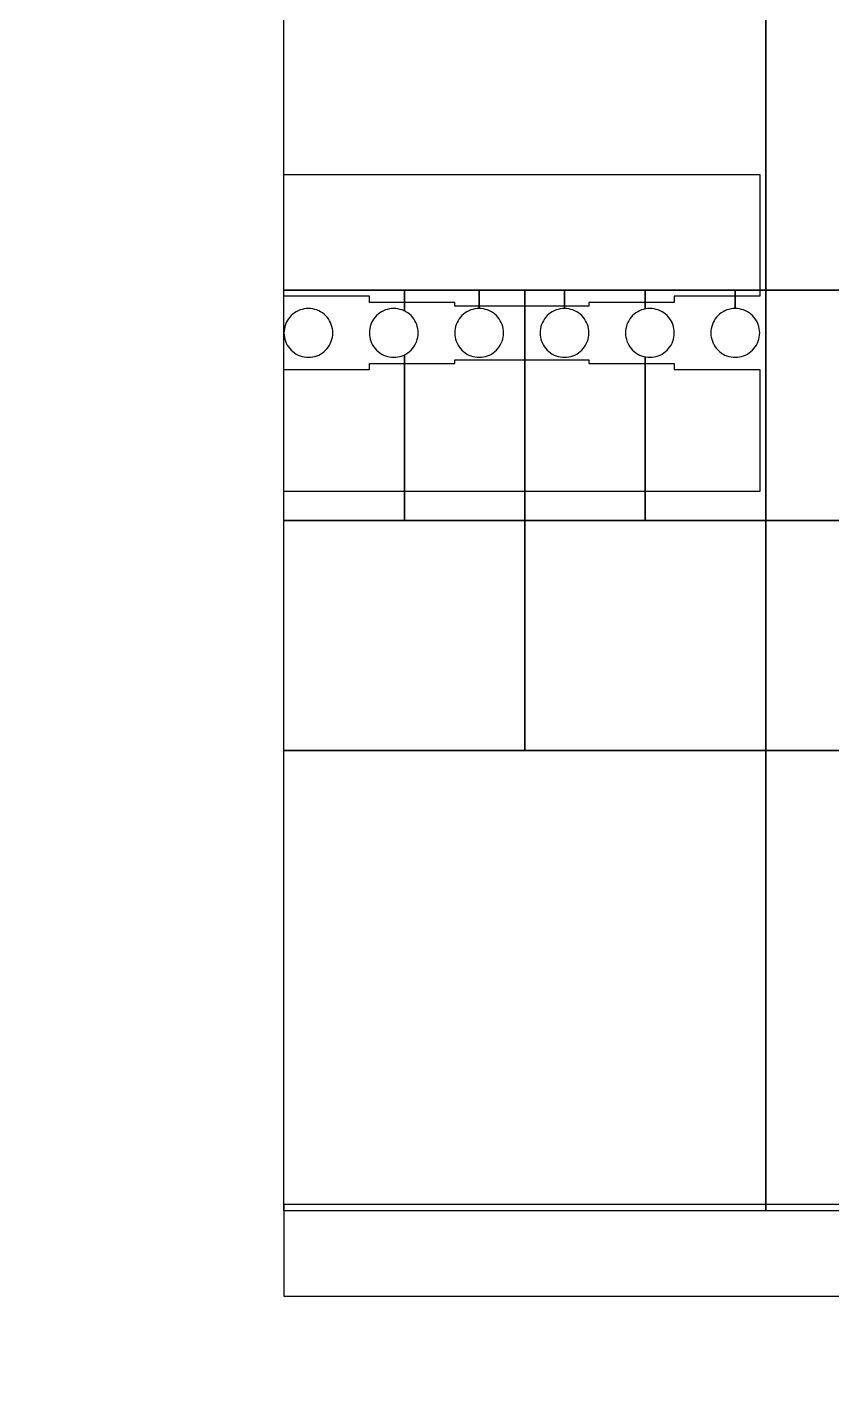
# Model space of a CAD drawing. Extents: x -52 to 52, y -50 to 50.
# Drawn here: x -41.76 to -41.101, y 3.307 to 4.426 of the extents above; entities that cross this region are included whole.
import ezdxf

# ---------------------------------------------------------------- set-up
doc = ezdxf.new("R2010")
doc.units = 0
for name, color, linetype in [('helperLayer', 6, 'CONTINUOUS'), ('largegap', 4, 'CONTINUOUS'), ('smallgap', 3, 'CONTINUOUS')]:
    doc.layers.add(name, color=color, linetype=linetype)

# ---------------------------------------------------------------- blocks, each defined once
blk = doc.blocks.new('Markers')
at = {"layer": 'largegap', "linetype": 'CONTINUOUS'}
for points in [[(-41.41, 4.187), (-41.41, 4.19), (-41.48, 4.19), (-41.48, 4.195), (-41.55, 4.195), (-41.55, 4.295), (-41.16, 4.295), (-41.16, 4.195), (-41.23, 4.195), (-41.23, 4.19), (-41.3, 4.19), (-41.3, 4.187), (-41.41, 4.187)], [(-41.41, 4.187), (-41.41, 4.19), (-41.48, 4.19), (-41.48, 4.195), (-41.55, 4.195), (-41.55, 4.295), (-41.16, 4.295), (-41.16, 4.195), (-41.23, 4.195), (-41.23, 4.19), (-41.3, 4.19), (-41.3, 4.187), (-41.41, 4.187)], [(-41.55, 4.035), (-41.55, 4.135), (-41.48, 4.135), (-41.48, 4.14), (-41.41, 4.14), (-41.41, 4.143), (-41.3, 4.143), (-41.3, 4.14), (-41.23, 4.14), (-41.23, 4.135), (-41.16, 4.135), (-41.16, 4.035), (-41.55, 4.035)], [(-41.55, 4.035), (-41.55, 4.135), (-41.48, 4.135), (-41.48, 4.14), (-41.41, 4.14), (-41.41, 4.143), (-41.3, 4.143), (-41.3, 4.14), (-41.23, 4.14), (-41.23, 4.135), (-41.16, 4.135), (-41.16, 4.035), (-41.55, 4.035)]]:
    blk.add_lwpolyline(points, close=True, dxfattribs=at)
at = {"layer": 'smallgap', "linetype": 'CONTINUOUS'}
for points in [[(-41.55, 4.955001), (-41.278, 4.955001), (-41.155, 4.955001), (-41.155, 4.68), (-41.276, 4.68), (-41.276, 4.879), (-41.278, 4.879), (-41.278, 4.68), (-41.477, 4.68), (-41.477, 4.678), (-41.278, 4.678), (-41.278, 4.479), (-41.276, 4.479), (-41.276, 4.678), (-41.155, 4.678), (-41.155, 4.200001), (-41.55, 4.200001), (-41.55, 4.955001)], [(-41.55, 4.200001), (-41.46, 4.200001), (-41.45125, 4.200001), (-41.45125, 4.182972), (-41.451548, 4.183127), (-41.45316, 4.183795), (-41.454824, 4.18432), (-41.456527, 4.184697), (-41.458257, 4.184925), (-41.46, 4.185001), (-41.461743, 4.184925), (-41.463473, 4.184697), (-41.465176, 4.18432), (-41.46684, 4.183795), (-41.468452, 4.183127), (-41.47, 4.182322), (-41.471472, 4.181384), (-41.472856, 4.180322), (-41.474142, 4.179143), (-41.475321, 4.177857), (-41.476383, 4.176473), (-41.477321, 4.175001), (-41.478126, 4.173453), (-41.478794, 4.171841), (-41.479319, 4.170177), (-41.479696, 4.168474), (-41.479924, 4.166744), (-41.48, 4.165001), (-41.479924, 4.163258), (-41.479696, 4.161528), (-41.479319, 4.159825), (-41.478794, 4.158161), (-41.478126, 4.156549), (-41.477321, 4.155001), (-41.476383, 4.153529), (-41.475321, 4.152145), (-41.474142, 4.150859), (-41.472856, 4.14968), (-41.471472, 4.148618), (-41.47, 4.14768), (-41.468452, 4.146875), (-41.46684, 4.146207), (-41.465176, 4.145682), (-41.463473, 4.145305), (-41.461743, 4.145077), (-41.46, 4.145001), (-41.458257, 4.145077), (-41.456527, 4.145305), (-41.454824, 4.145682), (-41.45316, 4.146207), (-41.451548, 4.146875), (-41.45125, 4.14703), (-41.45125, 4.011251), (-41.55, 4.011251), (-41.55, 4.165001), (-41.549924, 4.163258), (-41.549696, 4.161528), (-41.549319, 4.159825), (-41.548794, 4.158161), (-41.548126, 4.156549), (-41.547321, 4.155001), (-41.546383, 4.153529), (-41.545321, 4.152145), (-41.544142, 4.150859), (-41.542856, 4.14968), (-41.541472, 4.148618), (-41.54, 4.14768), (-41.538452, 4.146875), (-41.53684, 4.146207), (-41.535176, 4.145682), (-41.533473, 4.145305), (-41.531743, 4.145077), (-41.53, 4.145001), (-41.528257, 4.145077), (-41.526527, 4.145305), (-41.524824, 4.145682), (-41.52316, 4.146207), (-41.521548, 4.146875), (-41.52, 4.14768), (-41.518528, 4.148618), (-41.517144, 4.14968), (-41.515858, 4.150859), (-41.514679, 4.152145), (-41.513617, 4.153529), (-41.512679, 4.155001), (-41.511874, 4.156549), (-41.511206, 4.158161), (-41.510681, 4.159825), (-41.510304, 4.161528), (-41.510076, 4.163258), (-41.51, 4.165001), (-41.510076, 4.166744), (-41.510304, 4.168474), (-41.510681, 4.170177), (-41.511206, 4.171841), (-41.511874, 4.173453), (-41.512679, 4.175001), (-41.513617, 4.176473), (-41.514679, 4.177857), (-41.515858, 4.179143), (-41.517144, 4.180322), (-41.518528, 4.181384), (-41.52, 4.182322), (-41.521548, 4.183127), (-41.52316, 4.183795), (-41.524824, 4.18432), (-41.526527, 4.184697), (-41.528257, 4.184925), (-41.53, 4.185001), (-41.531743, 4.184925), (-41.533473, 4.184697), (-41.535176, 4.18432), (-41.53684, 4.183795), (-41.538452, 4.183127), (-41.54, 4.182322), (-41.541472, 4.181384), (-41.542856, 4.180322), (-41.544142, 4.179143), (-41.545321, 4.177857), (-41.546383, 4.176473), (-41.547321, 4.175001), (-41.548126, 4.173453), (-41.548794, 4.171841), (-41.549319, 4.170177), (-41.549696, 4.168474), (-41.549924, 4.166744), (-41.55, 4.165001), (-41.55, 4.200001)], [(-41.39, 4.185001), (-41.39, 4.200001), (-41.3525, 4.200001), (-41.3525, 4.011251), (-41.45125, 4.011251), (-41.45125, 4.14703), (-41.45, 4.14768), (-41.448528, 4.148618), (-41.447144, 4.14968), (-41.445858, 4.150859), (-41.444679, 4.152145), (-41.443617, 4.153529), (-41.442679, 4.155001), (-41.441874, 4.156549), (-41.441206, 4.158161), (-41.440681, 4.159825), (-41.440304, 4.161528), (-41.440076, 4.163258), (-41.44, 4.165001), (-41.440076, 4.166744), (-41.440304, 4.168474), (-41.440681, 4.170177), (-41.441206, 4.171841), (-41.441874, 4.173453), (-41.442679, 4.175001), (-41.443617, 4.176473), (-41.444679, 4.177857), (-41.445858, 4.179143), (-41.447144, 4.180322), (-41.448528, 4.181384), (-41.45, 4.182322), (-41.45125, 4.182972), (-41.45125, 4.200001), (-41.39, 4.200001), (-41.39, 4.185001), (-41.391743, 4.184925), (-41.393473, 4.184697), (-41.395176, 4.18432), (-41.39684, 4.183795), (-41.398452, 4.183127), (-41.4, 4.182322), (-41.401472, 4.181384), (-41.402856, 4.180322), (-41.404142, 4.179143), (-41.405321, 4.177857), (-41.406383, 4.176473), (-41.407321, 4.175001), (-41.408126, 4.173453), (-41.408794, 4.171841), (-41.409319, 4.170177), (-41.409696, 4.168474), (-41.409924, 4.166744), (-41.41, 4.165001), (-41.409924, 4.163258), (-41.409696, 4.161528), (-41.409319, 4.159825), (-41.408794, 4.158161), (-41.408126, 4.156549), (-41.407321, 4.155001), (-41.406383, 4.153529), (-41.405321, 4.152145), (-41.404142, 4.150859), (-41.402856, 4.14968), (-41.401472, 4.148618), (-41.4, 4.14768), (-41.398452, 4.146875), (-41.39684, 4.146207), (-41.395176, 4.145682), (-41.393473, 4.145305), (-41.391743, 4.145077), (-41.39, 4.145001), (-41.388257, 4.145077), (-41.386527, 4.145305), (-41.384824, 4.145682), (-41.38316, 4.146207), (-41.381548, 4.146875), (-41.38, 4.14768), (-41.378528, 4.148618), (-41.377144, 4.14968), (-41.375858, 4.150859), (-41.374679, 4.152145), (-41.373617, 4.153529), (-41.372679, 4.155001), (-41.371874, 4.156549), (-41.371206, 4.158161), (-41.370681, 4.159825), (-41.370304, 4.161528), (-41.370076, 4.163258), (-41.37, 4.165001), (-41.370076, 4.166744), (-41.370304, 4.168474), (-41.370681, 4.170177), (-41.371206, 4.171841), (-41.371874, 4.173453), (-41.372679, 4.175001), (-41.373617, 4.176473), (-41.374679, 4.177857), (-41.375858, 4.179143), (-41.377144, 4.180322), (-41.378528, 4.181384), (-41.38, 4.182322), (-41.381548, 4.183127), (-41.38316, 4.183795), (-41.384824, 4.18432), (-41.386527, 4.184697), (-41.388257, 4.184925), (-41.39, 4.185001)], [(-41.32, 4.185001), (-41.32, 4.200001), (-41.25375, 4.200001), (-41.25375, 4.184636), (-41.255176, 4.18432), (-41.25684, 4.183795), (-41.258452, 4.183127), (-41.26, 4.182322), (-41.261472, 4.181384), (-41.262856, 4.180322), (-41.264142, 4.179143), (-41.265321, 4.177857), (-41.266383, 4.176473), (-41.267321, 4.175001), (-41.268126, 4.173453), (-41.268794, 4.171841), (-41.269319, 4.170177), (-41.269696, 4.168474), (-41.269924, 4.166744), (-41.27, 4.165001), (-41.269924, 4.163258), (-41.269696, 4.161528), (-41.269319, 4.159825), (-41.268794, 4.158161), (-41.268126, 4.156549), (-41.267321, 4.155001), (-41.266383, 4.153529), (-41.265321, 4.152145), (-41.264142, 4.150859), (-41.262856, 4.14968), (-41.261472, 4.148618), (-41.26, 4.14768), (-41.258452, 4.146875), (-41.25684, 4.146207), (-41.255176, 4.145682), (-41.25375, 4.145366), (-41.25375, 4.011251), (-41.3525, 4.011251), (-41.3525, 4.200001), (-41.32, 4.200001), (-41.32, 4.185001), (-41.321743, 4.184925), (-41.323473, 4.184697), (-41.325176, 4.18432), (-41.32684, 4.183795), (-41.328452, 4.183127), (-41.33, 4.182322), (-41.331472, 4.181384), (-41.332856, 4.180322), (-41.334142, 4.179143), (-41.335321, 4.177857), (-41.336383, 4.176473), (-41.337321, 4.175001), (-41.338126, 4.173453), (-41.338794, 4.171841), (-41.339319, 4.170177), (-41.339696, 4.168474), (-41.339924, 4.166744), (-41.34, 4.165001), (-41.339924, 4.163258), (-41.339696, 4.161528), (-41.339319, 4.159825), (-41.338794, 4.158161), (-41.338126, 4.156549), (-41.337321, 4.155001), (-41.336383, 4.153529), (-41.335321, 4.152145), (-41.334142, 4.150859), (-41.332856, 4.14968), (-41.331472, 4.148618), (-41.33, 4.14768), (-41.328452, 4.146875), (-41.32684, 4.146207), (-41.325176, 4.145682), (-41.323473, 4.145305), (-41.321743, 4.145077), (-41.32, 4.145001), (-41.318257, 4.145077), (-41.316527, 4.145305), (-41.314824, 4.145682), (-41.31316, 4.146207), (-41.311548, 4.146875), (-41.31, 4.14768), (-41.308528, 4.148618), (-41.307144, 4.14968), (-41.305858, 4.150859), (-41.304679, 4.152145), (-41.303617, 4.153529), (-41.302679, 4.155001), (-41.301874, 4.156549), (-41.301206, 4.158161), (-41.300681, 4.159825), (-41.300304, 4.161528), (-41.300076, 4.163258), (-41.3, 4.165001), (-41.300076, 4.166744), (-41.300304, 4.168474), (-41.300681, 4.170177), (-41.301206, 4.171841), (-41.301874, 4.173453), (-41.302679, 4.175001), (-41.303617, 4.176473), (-41.304679, 4.177857), (-41.305858, 4.179143), (-41.307144, 4.180322), (-41.308528, 4.181384), (-41.31, 4.182322), (-41.311548, 4.183127), (-41.31316, 4.183795), (-41.314824, 4.18432), (-41.316527, 4.184697), (-41.318257, 4.184925), (-41.32, 4.185001)], [(-41.18, 4.185001), (-41.18, 4.200001), (-41.155, 4.200001), (-41.155, 4.011251), (-41.25375, 4.011251), (-41.25375, 4.145366), (-41.253473, 4.145305), (-41.251743, 4.145077), (-41.25, 4.145001), (-41.248257, 4.145077), (-41.246527, 4.145305), (-41.244824, 4.145682), (-41.24316, 4.146207), (-41.241548, 4.146875), (-41.24, 4.14768), (-41.238528, 4.148618), (-41.237144, 4.14968), (-41.235858, 4.150859), (-41.234679, 4.152145), (-41.233617, 4.153529), (-41.232679, 4.155001), (-41.231874, 4.156549), (-41.231206, 4.158161), (-41.230681, 4.159825), (-41.230304, 4.161528), (-41.230076, 4.163258), (-41.23, 4.165001), (-41.230076, 4.166744), (-41.230304, 4.168474), (-41.230681, 4.170177), (-41.231206, 4.171841), (-41.231874, 4.173453), (-41.232679, 4.175001), (-41.233617, 4.176473), (-41.234679, 4.177857), (-41.235858, 4.179143), (-41.237144, 4.180322), (-41.238528, 4.181384), (-41.24, 4.182322), (-41.241548, 4.183127), (-41.24316, 4.183795), (-41.244824, 4.18432), (-41.246527, 4.184697), (-41.248257, 4.184925), (-41.25, 4.185001), (-41.251743, 4.184925), (-41.253473, 4.184697), (-41.25375, 4.184636), (-41.25375, 4.200001), (-41.25, 4.200001), (-41.18, 4.200001), (-41.18, 4.185001), (-41.181743, 4.184925), (-41.183473, 4.184697), (-41.185176, 4.18432), (-41.18684, 4.183795), (-41.188452, 4.183127), (-41.19, 4.182322), (-41.191472, 4.181384), (-41.192856, 4.180322), (-41.194142, 4.179143), (-41.195321, 4.177857), (-41.196383, 4.176473), (-41.197321, 4.175001), (-41.198126, 4.173453), (-41.198794, 4.171841), (-41.199319, 4.170177), (-41.199696, 4.168474), (-41.199924, 4.166744), (-41.2, 4.165001), (-41.199924, 4.163258), (-41.199696, 4.161528), (-41.199319, 4.159825), (-41.198794, 4.158161), (-41.198126, 4.156549), (-41.197321, 4.155001), (-41.196383, 4.153529), (-41.195321, 4.152145), (-41.194142, 4.150859), (-41.192856, 4.14968), (-41.191472, 4.148618), (-41.19, 4.14768), (-41.188452, 4.146875), (-41.18684, 4.146207), (-41.185176, 4.145682), (-41.183473, 4.145305), (-41.181743, 4.145077), (-41.18, 4.145001), (-41.178257, 4.145077), (-41.176527, 4.145305), (-41.174824, 4.145682), (-41.17316, 4.146207), (-41.171548, 4.146875), (-41.17, 4.14768), (-41.168528, 4.148618), (-41.167144, 4.14968), (-41.165858, 4.150859), (-41.164679, 4.152145), (-41.163617, 4.153529), (-41.162679, 4.155001), (-41.161874, 4.156549), (-41.161206, 4.158161), (-41.160681, 4.159825), (-41.160304, 4.161528), (-41.160076, 4.163258), (-41.16, 4.165001), (-41.160076, 4.166744), (-41.160304, 4.168474), (-41.160681, 4.170177), (-41.161206, 4.171841), (-41.161874, 4.173453), (-41.162679, 4.175001), (-41.163617, 4.176473), (-41.164679, 4.177857), (-41.165858, 4.179143), (-41.167144, 4.180322), (-41.168528, 4.181384), (-41.17, 4.182322), (-41.171548, 4.183127), (-41.17316, 4.183795), (-41.174824, 4.18432), (-41.176527, 4.184697), (-41.178257, 4.184925), (-41.18, 4.185001)], [(-41.155, 4.011251), (-41.155, 4.200001), (-41.05625, 4.200001), (-41.05625, 4.176646), (-41.056383, 4.176473), (-41.057321, 4.175001), (-41.058126, 4.173453), (-41.058794, 4.171841), (-41.059319, 4.170177), (-41.059696, 4.168474), (-41.059924, 4.166744), (-41.06, 4.165001), (-41.059924, 4.163258), (-41.059696, 4.161528), (-41.059319, 4.159825), (-41.058794, 4.158161), (-41.058126, 4.156549), (-41.057321, 4.155001), (-41.056383, 4.153529), (-41.05625, 4.153356), (-41.05625, 4.011251), (-41.155, 4.011251)], [(-41.55, 3.822501), (-41.55, 4.011251), (-41.3525, 4.011251), (-41.3525, 3.822501), (-41.55, 3.822501)], [(-41.3525, 3.822501), (-41.3525, 4.011251), (-41.155, 4.011251), (-41.155, 3.822501), (-41.3525, 3.822501)], [(-41.155, 3.822501), (-41.155, 4.011251), (-41.05625, 4.011251), (-41.05625, 3.822501), (-41.155, 3.822501)], [(-41.55, 3.445001), (-41.55, 3.822501), (-41.155, 3.822501), (-41.155, 3.445001), (-41.55, 3.445001)], [(-41.55, 3.375), (-39.97, 3.375), (-39.97, 3.45), (-41.55, 3.45), (-41.55, 3.375)]]:
    blk.add_lwpolyline(points, close=True, dxfattribs=at)
for points in [[(-40.9575, 4.200001), (-41.155, 4.200001), (-41.155, 4.577501)], [(-40.76, 3.445001), (-41.155, 3.445001), (-41.155, 3.445001), (-41.155, 3.822501), (-40.76, 3.822501)]]:
    blk.add_lwpolyline(points, dxfattribs=at)

msp = doc.modelspace()

# ---------------------------------------------------------------- linework, layer by layer
at = {"layer": 'helperLayer', "linetype": 'CONTINUOUS'}
msp.add_circle((0, 0), 50, dxfattribs=at)

# ---------------------------------------------------------------- block references
msp.add_blockref('Markers', (0, 0.01))

doc.saveas('drawing.dxf')
